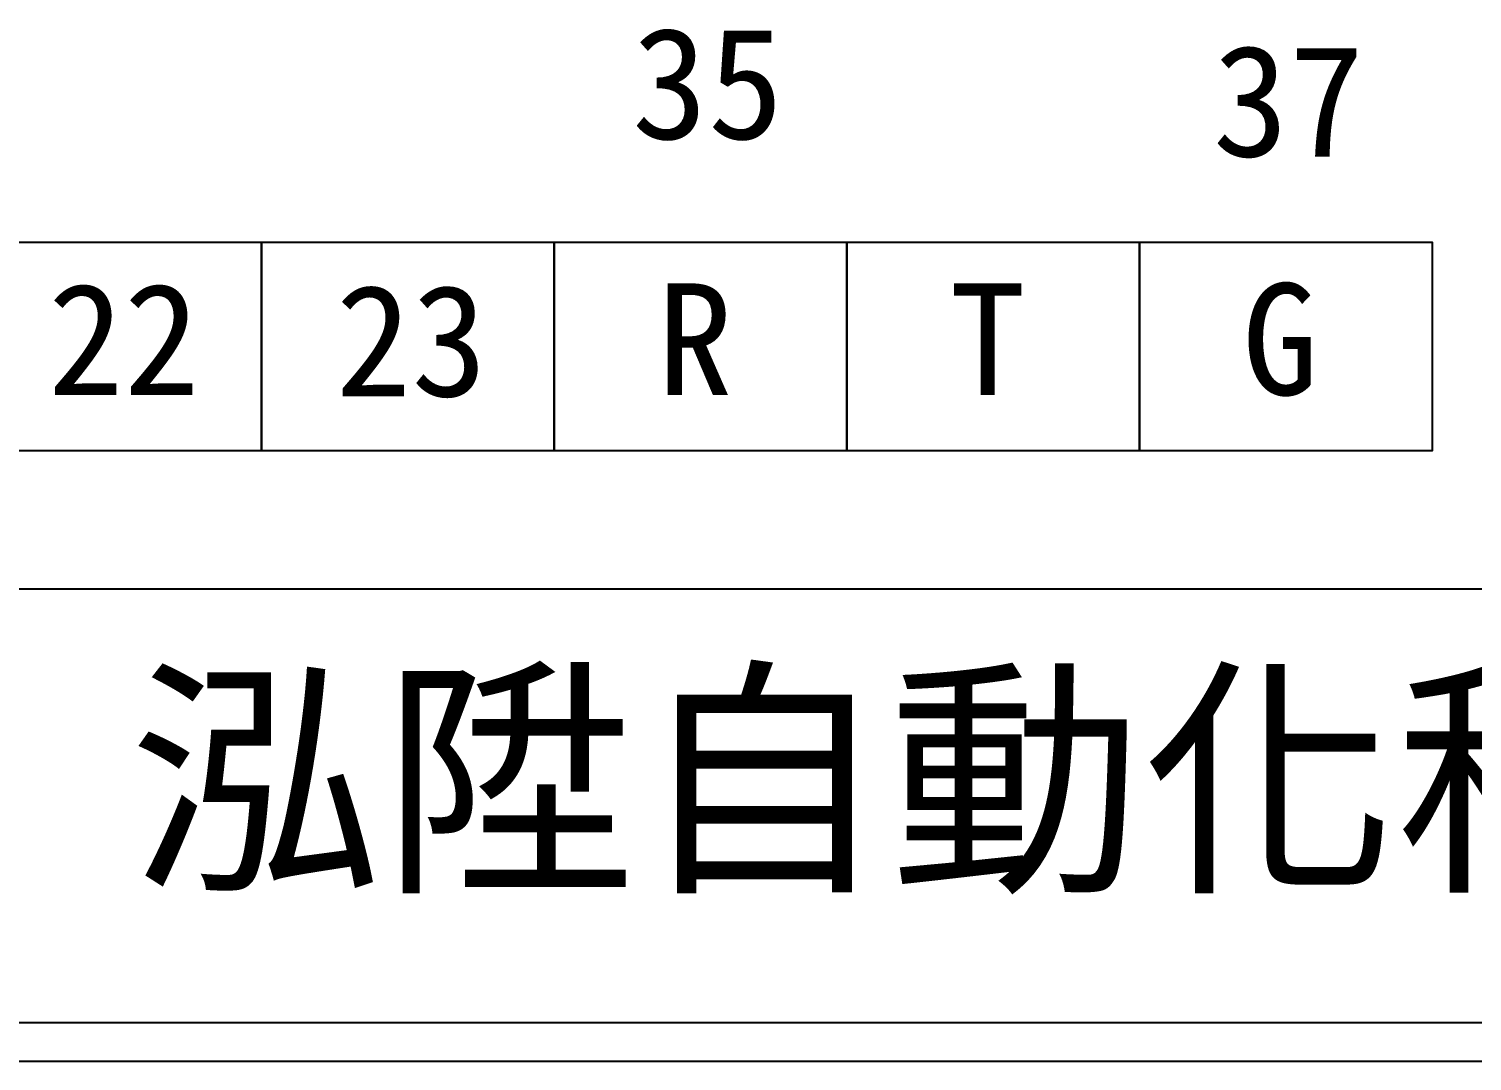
# Model space of a CAD drawing. Extents: x 325 to 612, y 3 to 207.
# Drawn here: x 360.69 to 407.3, y 3 to 36.33 of the extents above; entities that cross this region are included whole.
import ezdxf

# ---------------------------------------------------------------- set-up
doc = ezdxf.new("R2010")
doc.units = 0
doc.layers.add('圖框層', color=7, linetype='CONTINUOUS')
doc.layers.add('標尺寸層', color=3, linetype='CONTINUOUS')
doc.styles.add('STSL', font='kaiu.ttf')

msp = doc.modelspace()

# ---------------------------------------------------------------- linework, layer by layer
at = {"layer": '圖框層', "color": 7}
for p, q in [((326.569, 18.25), (611.07, 18.25)), ((326.569, 4.25), (611.07, 4.25)), ((325.319, 3), (612.319, 3))]:
    msp.add_line(p, q, dxfattribs=at)
at = {"layer": '標尺寸層', "color": 7}
for points in [[(358.756, 29.446), (368.207, 29.446), (368.207, 22.702), (358.756, 22.702)], [(368.207, 29.446), (377.658, 29.446), (377.658, 22.702), (368.207, 22.702)], [(377.658, 29.446), (387.108, 29.446), (387.108, 22.702), (377.658, 22.702)], [(387.108, 29.446), (396.559, 29.446), (396.559, 22.702), (387.108, 22.702)], [(396.559, 29.446), (406.01, 29.446), (406.01, 22.702), (396.559, 22.702)]]:
    msp.add_lwpolyline(points, close=True, dxfattribs=at)

# ---------------------------------------------------------------- texts
at = {"layer": '圖框層', "color": 4, "style": 'STSL'}
for s, height, p in [('35', 3.6, (380.168, 32.771)), ('37', 3.6, (398.926, 32.206)), ('22', 3.6, (361.308, 24.51)), ('23', 3.6, (370.599, 24.462)), ('R', 3.6, (380.981, 24.51)), ('T', 3.6, (390.431, 24.51)), ('G', 3.6, (399.882, 24.51)), ('泓陞自動化科技有限公司', 6, (363.923, 9.076))]:
    msp.add_text(s, height=height, dxfattribs=at).set_placement(p)

doc.saveas('drawing.dxf')
